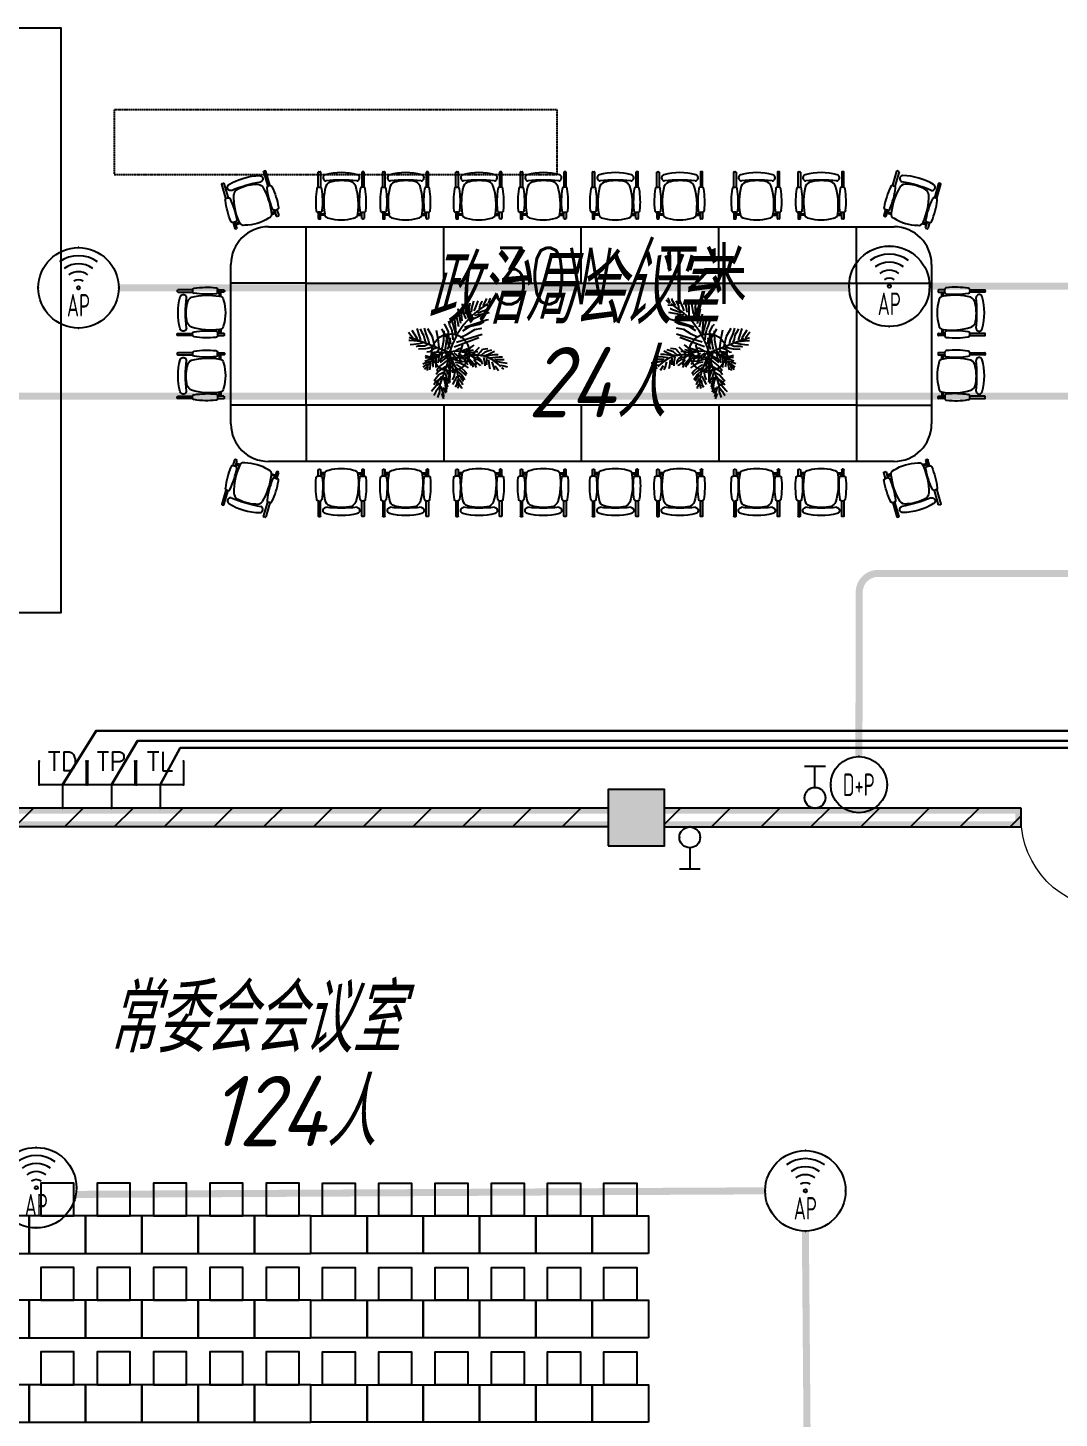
# Model space of a CAD drawing. Extents: x 1241380 to 1952554, y 1012187 to 1766051.
# Drawn here: x 1655930 to 1666922, y 1245471 to 1260287 of the extents above; entities that cross this region are included whole.
import ezdxf
from ezdxf.enums import TextEntityAlignment as Align

# ---------------------------------------------------------------- set-up
doc = ezdxf.new("R2010")
doc.units = 0
doc.linetypes.add('DASH', pattern=[0.35, 0.25, -0.1])
for name, color, linetype in [('1-建筑底图', 8, 'Continuous'), ('DOTLN', 2, 'DASH'), ('EQUIP-照明', 3, 'Continuous'), ('EQUIP-通讯', 3, 'Continuous'), ('PUB_HATCH', 8, 'Continuous'), ('WIRE-综合布线', 5, 'Continuous'), ('光纤点位', 3, 'Continuous'), ('家具', 8, 'Continuous'), ('布置', 7, 'Continuous'), ('红机电话', 3, 'Continuous'), ('蓝机电话', 3, 'Continuous')]:
    doc.layers.add(name, color=color, linetype=linetype)
doc.layers.add('D-计算', color=232, linetype='Continuous', plot=False)
doc.layers.add('内网线路', color=1, linetype='Continuous', lineweight=30)
doc.styles.add('_TEL_ATTDEF', font='GBENOR', dxfattribs={"width": 0.8, "height": 3, "bigfont": 'GBCBIG'})
doc.styles.add('_TEL_DIM', font='SIMPLEX', dxfattribs={"width": 0.8, "height": 3.5, "bigfont": 'HZTXT'})
doc.styles.get("Standard").update_dxf_attribs({"font": 'gbeitc.shx', "bigfont": 'gbcbig.shx'})
doc.linetypes.add('JIEDI', pattern='A,1.25,-0.25,0.25,-0.25,0.625,["/",Standard,S=0.6,R=0,X=0,Y=-0.3],0.625,-0.25,0.25,-0.25', length=4)
pattern_1 = [(45, (-636285.87, -718395.4), (-265.16515, 265.16515), [])]

# ---------------------------------------------------------------- blocks, each defined once
blk = doc.blocks.new('gfd')
at = {"layer": '家具'}
for points in [[(716470, 825913), (716470, 825313), (716870, 825313), (716870, 825913)], [(717470, 825913), (717470, 825313), (717870, 825313), (717870, 825913)], [(718470, 825913), (718470, 825313), (718870, 825313), (718870, 825913)], [(719470, 825913), (719470, 825313), (719870, 825313), (719870, 825913)], [(720470, 825913), (720470, 825313), (720870, 825313), (720870, 825913)], [(721370, 825913), (721370, 825313), (721770, 825313), (721770, 825913)], [(722270, 825913), (722270, 825313), (722670, 825313), (722670, 825913)], [(723170, 825913), (723170, 825313), (723570, 825313), (723570, 825913)], [(724070, 825913), (724070, 825313), (724470, 825313), (724470, 825913)], [(724970, 825913), (724970, 825313), (725370, 825313), (725370, 825913)], [(716870, 825788), (716870, 825438), (717220, 825438), (717220, 825788)], [(717870, 825788), (717870, 825438), (718220, 825438), (718220, 825788)], [(718870, 825788), (718870, 825438), (719220, 825438), (719220, 825788)], [(719870, 825788), (719870, 825438), (720220, 825438), (720220, 825788)], [(720870, 825788), (720870, 825438), (721220, 825438), (721220, 825788)], [(721770, 825788), (721770, 825438), (722120, 825438), (722120, 825788)], [(722670, 825788), (722670, 825438), (723020, 825438), (723020, 825788)], [(723570, 825788), (723570, 825438), (723920, 825438), (723920, 825788)], [(724470, 825788), (724470, 825438), (724820, 825438), (724820, 825788)], [(725370, 825788), (725370, 825438), (725720, 825438), (725720, 825788)], [(710554, 819533), (710554, 825533), (710654, 825533), (710654, 819533)], [(716470, 825313), (716470, 824713), (716870, 824713), (716870, 825313)], [(717470, 825313), (717470, 824713), (717870, 824713), (717870, 825313)], [(718470, 825313), (718470, 824713), (718870, 824713), (718870, 825313)], [(719470, 825313), (719470, 824713), (719870, 824713), (719870, 825313)], [(720470, 825313), (720470, 824713), (720870, 824713), (720870, 825313)], [(721370, 825313), (721370, 824713), (721770, 824713), (721770, 825313)], [(722270, 825313), (722270, 824713), (722670, 824713), (722670, 825313)], [(723170, 825313), (723170, 824713), (723570, 824713), (723570, 825313)], [(724070, 825313), (724070, 824713), (724470, 824713), (724470, 825313)], [(724970, 825313), (724970, 824713), (725370, 824713), (725370, 825313)], [(716870, 825188), (716870, 824838), (717220, 824838), (717220, 825188)], [(717870, 825188), (717870, 824838), (718220, 824838), (718220, 825188)], [(718870, 825188), (718870, 824838), (719220, 824838), (719220, 825188)], [(719870, 825188), (719870, 824838), (720220, 824838), (720220, 825188)], [(720870, 825188), (720870, 824838), (721220, 824838), (721220, 825188)], [(721770, 825188), (721770, 824838), (722120, 824838), (722120, 825188)], [(722670, 825188), (722670, 824838), (723020, 824838), (723020, 825188)], [(723570, 825188), (723570, 824838), (723920, 824838), (723920, 825188)], [(724470, 825188), (724470, 824838), (724820, 824838), (724820, 825188)], [(725370, 825188), (725370, 824838), (725720, 824838), (725720, 825188)], [(716470, 824713), (716470, 824113), (716870, 824113), (716870, 824713)], [(717470, 824713), (717470, 824113), (717870, 824113), (717870, 824713)], [(718470, 824713), (718470, 824113), (718870, 824113), (718870, 824713)], [(719470, 824713), (719470, 824113), (719870, 824113), (719870, 824713)], [(720470, 824713), (720470, 824113), (720870, 824113), (720870, 824713)], [(721370, 824713), (721370, 824113), (721770, 824113), (721770, 824713)], [(722270, 824713), (722270, 824113), (722670, 824113), (722670, 824713)], [(723170, 824713), (723170, 824113), (723570, 824113), (723570, 824713)], [(724070, 824713), (724070, 824113), (724470, 824113), (724470, 824713)], [(724970, 824713), (724970, 824113), (725370, 824113), (725370, 824713)], [(716870, 824588), (716870, 824238), (717220, 824238), (717220, 824588)], [(717870, 824588), (717870, 824238), (718220, 824238), (718220, 824588)], [(718870, 824588), (718870, 824238), (719220, 824238), (719220, 824588)], [(719870, 824588), (719870, 824238), (720220, 824238), (720220, 824588)], [(720870, 824588), (720870, 824238), (721220, 824238), (721220, 824588)], [(721770, 824588), (721770, 824238), (722120, 824238), (722120, 824588)], [(722670, 824588), (722670, 824238), (723020, 824238), (723020, 824588)], [(723570, 824588), (723570, 824238), (723920, 824238), (723920, 824588)], [(724470, 824588), (724470, 824238), (724820, 824238), (724820, 824588)], [(725370, 824588), (725370, 824238), (725720, 824238), (725720, 824588)], [(716470, 824113), (716470, 823513), (716870, 823513), (716870, 824113)], [(717470, 824113), (717470, 823513), (717870, 823513), (717870, 824113)], [(718470, 824113), (718470, 823513), (718870, 823513), (718870, 824113)], [(719470, 824113), (719470, 823513), (719870, 823513), (719870, 824113)], [(720470, 824113), (720470, 823513), (720870, 823513), (720870, 824113)], [(721370, 824113), (721370, 823513), (721770, 823513), (721770, 824113)], [(722270, 824113), (722270, 823513), (722670, 823513), (722670, 824113)], [(723170, 824113), (723170, 823513), (723570, 823513), (723570, 824113)], [(724070, 824113), (724070, 823513), (724470, 823513), (724470, 824113)], [(724970, 824113), (724970, 823513), (725370, 823513), (725370, 824113)], [(716870, 823988), (716870, 823638), (717220, 823638), (717220, 823988)], [(717870, 823988), (717870, 823638), (718220, 823638), (718220, 823988)], [(718870, 823988), (718870, 823638), (719220, 823638), (719220, 823988)], [(719870, 823988), (719870, 823638), (720220, 823638), (720220, 823988)], [(720870, 823988), (720870, 823638), (721220, 823638), (721220, 823988)], [(721770, 823988), (721770, 823638), (722120, 823638), (722120, 823988)], [(722670, 823988), (722670, 823638), (723020, 823638), (723020, 823988)], [(723570, 823988), (723570, 823638), (723920, 823638), (723920, 823988)], [(724470, 823988), (724470, 823638), (724820, 823638), (724820, 823988)], [(725370, 823988), (725370, 823638), (725720, 823638), (725720, 823988)], [(715470, 822895), (715470, 823495), (715870, 823495), (715870, 822895)], [(716470, 823513), (716470, 822913), (716870, 822913), (716870, 823513)], [(717470, 823513), (717470, 822913), (717870, 822913), (717870, 823513)], [(718470, 823513), (718470, 822913), (718870, 822913), (718870, 823513)], [(719470, 823513), (719470, 822913), (719870, 822913), (719870, 823513)], [(720470, 823513), (720470, 822913), (720870, 822913), (720870, 823513)], [(721370, 823513), (721370, 822913), (721770, 822913), (721770, 823513)], [(722270, 823513), (722270, 822913), (722670, 822913), (722670, 823513)], [(723170, 823513), (723170, 822913), (723570, 822913), (723570, 823513)], [(724070, 823513), (724070, 822913), (724470, 822913), (724470, 823513)], [(724970, 823513), (724970, 822913), (725370, 822913), (725370, 823513)], [(715870, 823020), (715870, 823370), (716220, 823370), (716220, 823020)], [(716870, 823388), (716870, 823038), (717220, 823038), (717220, 823388)], [(717870, 823388), (717870, 823038), (718220, 823038), (718220, 823388)], [(718870, 823388), (718870, 823038), (719220, 823038), (719220, 823388)], [(719870, 823388), (719870, 823038), (720220, 823038), (720220, 823388)], [(720870, 823388), (720870, 823038), (721220, 823038), (721220, 823388)], [(721770, 823388), (721770, 823038), (722120, 823038), (722120, 823388)], [(722670, 823388), (722670, 823038), (723020, 823038), (723020, 823388)], [(723570, 823388), (723570, 823038), (723920, 823038), (723920, 823388)], [(724470, 823388), (724470, 823038), (724820, 823038), (724820, 823388)], [(725370, 823388), (725370, 823038), (725720, 823038), (725720, 823388)], [(713284, 823283), (713734, 823283), (713734, 821783), (713284, 821783)], [(715470, 822295), (715470, 822895), (715870, 822895), (715870, 822295)], [(716470, 822913), (716470, 822313), (716870, 822313), (716870, 822913)], [(717470, 822913), (717470, 822313), (717870, 822313), (717870, 822913)], [(718470, 822913), (718470, 822313), (718870, 822313), (718870, 822913)], [(719470, 822913), (719470, 822313), (719870, 822313), (719870, 822913)], [(720470, 822913), (720470, 822313), (720870, 822313), (720870, 822913)], [(721370, 822913), (721370, 822313), (721770, 822313), (721770, 822913)], [(722270, 822913), (722270, 822313), (722670, 822313), (722670, 822913)], [(723170, 822913), (723170, 822313), (723570, 822313), (723570, 822913)], [(724070, 822913), (724070, 822313), (724470, 822313), (724470, 822913)], [(724970, 822913), (724970, 822313), (725370, 822313), (725370, 822913)], [(715870, 822420), (715870, 822770), (716220, 822770), (716220, 822420)], [(716870, 822788), (716870, 822438), (717220, 822438), (717220, 822788)], [(717870, 822788), (717870, 822438), (718220, 822438), (718220, 822788)], [(718870, 822788), (718870, 822438), (719220, 822438), (719220, 822788)], [(719870, 822788), (719870, 822438), (720220, 822438), (720220, 822788)], [(720870, 822788), (720870, 822438), (721220, 822438), (721220, 822788)], [(721770, 822788), (721770, 822438), (722120, 822438), (722120, 822788)], [(722670, 822788), (722670, 822438), (723020, 822438), (723020, 822788)], [(723570, 822788), (723570, 822438), (723920, 822438), (723920, 822788)], [(724470, 822788), (724470, 822438), (724820, 822438), (724820, 822788)], [(725370, 822788), (725370, 822438), (725720, 822438), (725720, 822788)], [(715470, 821695), (715470, 822295), (715870, 822295), (715870, 821695)], [(716470, 821713), (716470, 822313), (716870, 822313), (716870, 821713)], [(717470, 821713), (717470, 822313), (717870, 822313), (717870, 821713)], [(718470, 821713), (718470, 822313), (718870, 822313), (718870, 821713)], [(719470, 821713), (719470, 822313), (719870, 822313), (719870, 821713)], [(720470, 821713), (720470, 822313), (720870, 822313), (720870, 821713)], [(721370, 821713), (721370, 822313), (721770, 822313), (721770, 821713)], [(722270, 821713), (722270, 822313), (722670, 822313), (722670, 821713)], [(723170, 821713), (723170, 822313), (723570, 822313), (723570, 821713)], [(724070, 821713), (724070, 822313), (724470, 822313), (724470, 821713)], [(724970, 821713), (724970, 822313), (725370, 822313), (725370, 821713)], [(715870, 821820), (715870, 822170), (716220, 822170), (716220, 821820)], [(716870, 821838), (716870, 822188), (717220, 822188), (717220, 821838)], [(717870, 821838), (717870, 822188), (718220, 822188), (718220, 821838)], [(718870, 821838), (718870, 822188), (719220, 822188), (719220, 821838)], [(719870, 821838), (719870, 822188), (720220, 822188), (720220, 821838)], [(720870, 821838), (720870, 822188), (721220, 822188), (721220, 821838)], [(721770, 821838), (721770, 822188), (722120, 822188), (722120, 821838)], [(722670, 821838), (722670, 822188), (723020, 822188), (723020, 821838)], [(723570, 821838), (723570, 822188), (723920, 822188), (723920, 821838)], [(724470, 821838), (724470, 822188), (724820, 822188), (724820, 821838)], [(725370, 821838), (725370, 822188), (725720, 822188), (725720, 821838)], [(715470, 821095), (715470, 821695), (715870, 821695), (715870, 821095)], [(716470, 821113), (716470, 821713), (716870, 821713), (716870, 821113)], [(717470, 821113), (717470, 821713), (717870, 821713), (717870, 821113)], [(718470, 821113), (718470, 821713), (718870, 821713), (718870, 821113)], [(719470, 821113), (719470, 821713), (719870, 821713), (719870, 821113)], [(720470, 821113), (720470, 821713), (720870, 821713), (720870, 821113)], [(721370, 821113), (721370, 821713), (721770, 821713), (721770, 821113)], [(722270, 821113), (722270, 821713), (722670, 821713), (722670, 821113)], [(723170, 821113), (723170, 821713), (723570, 821713), (723570, 821113)], [(724070, 821113), (724070, 821713), (724470, 821713), (724470, 821113)], [(724970, 821113), (724970, 821713), (725370, 821713), (725370, 821113)], [(715870, 821220), (715870, 821570), (716220, 821570), (716220, 821220)], [(716870, 821238), (716870, 821588), (717220, 821588), (717220, 821238)], [(717870, 821238), (717870, 821588), (718220, 821588), (718220, 821238)], [(718870, 821238), (718870, 821588), (719220, 821588), (719220, 821238)], [(719870, 821238), (719870, 821588), (720220, 821588), (720220, 821238)], [(720870, 821238), (720870, 821588), (721220, 821588), (721220, 821238)], [(721770, 821238), (721770, 821588), (722120, 821588), (722120, 821238)], [(722670, 821238), (722670, 821588), (723020, 821588), (723020, 821238)], [(723570, 821238), (723570, 821588), (723920, 821588), (723920, 821238)], [(724470, 821238), (724470, 821588), (724820, 821588), (724820, 821238)], [(725370, 821238), (725370, 821588), (725720, 821588), (725720, 821238)], [(716470, 820513), (716470, 821113), (716870, 821113), (716870, 820513)], [(717470, 820513), (717470, 821113), (717870, 821113), (717870, 820513)], [(718470, 820513), (718470, 821113), (718870, 821113), (718870, 820513)], [(719470, 820513), (719470, 821113), (719870, 821113), (719870, 820513)], [(720470, 820513), (720470, 821113), (720870, 821113), (720870, 820513)], [(721370, 820513), (721370, 821113), (721770, 821113), (721770, 820513)], [(722270, 820513), (722270, 821113), (722670, 821113), (722670, 820513)], [(723170, 820513), (723170, 821113), (723570, 821113), (723570, 820513)], [(724070, 820513), (724070, 821113), (724470, 821113), (724470, 820513)], [(724970, 820513), (724970, 821113), (725370, 821113), (725370, 820513)], [(716870, 820638), (716870, 820988), (717220, 820988), (717220, 820638)], [(717870, 820638), (717870, 820988), (718220, 820988), (718220, 820638)], [(718870, 820638), (718870, 820988), (719220, 820988), (719220, 820638)], [(719870, 820638), (719870, 820988), (720220, 820988), (720220, 820638)], [(720870, 820638), (720870, 820988), (721220, 820988), (721220, 820638)], [(721770, 820638), (721770, 820988), (722120, 820988), (722120, 820638)], [(722670, 820638), (722670, 820988), (723020, 820988), (723020, 820638)], [(723570, 820638), (723570, 820988), (723920, 820988), (723920, 820638)], [(724470, 820638), (724470, 820988), (724820, 820988), (724820, 820638)], [(725370, 820638), (725370, 820988), (725720, 820988), (725720, 820638)], [(716470, 819913), (716470, 820513), (716870, 820513), (716870, 819913)], [(717470, 819913), (717470, 820513), (717870, 820513), (717870, 819913)], [(718470, 819913), (718470, 820513), (718870, 820513), (718870, 819913)], [(719470, 819913), (719470, 820513), (719870, 820513), (719870, 819913)], [(720470, 819913), (720470, 820513), (720870, 820513), (720870, 819913)], [(721370, 819913), (721370, 820513), (721770, 820513), (721770, 819913)], [(722270, 819913), (722270, 820513), (722670, 820513), (722670, 819913)], [(723170, 819913), (723170, 820513), (723570, 820513), (723570, 819913)], [(724070, 819913), (724070, 820513), (724470, 820513), (724470, 819913)], [(724970, 819913), (724970, 820513), (725370, 820513), (725370, 819913)], [(716870, 820038), (716870, 820388), (717220, 820388), (717220, 820038)], [(717870, 820038), (717870, 820388), (718220, 820388), (718220, 820038)], [(718870, 820038), (718870, 820388), (719220, 820388), (719220, 820038)], [(719870, 820038), (719870, 820388), (720220, 820388), (720220, 820038)], [(720870, 820038), (720870, 820388), (721220, 820388), (721220, 820038)], [(721770, 820038), (721770, 820388), (722120, 820388), (722120, 820038)], [(722670, 820038), (722670, 820388), (723020, 820388), (723020, 820038)], [(723570, 820038), (723570, 820388), (723920, 820388), (723920, 820038)], [(724470, 820038), (724470, 820388), (724820, 820388), (724820, 820038)], [(725370, 820038), (725370, 820388), (725720, 820388), (725720, 820038)], [(716470, 819313), (716470, 819913), (716870, 819913), (716870, 819313)], [(717470, 819313), (717470, 819913), (717870, 819913), (717870, 819313)], [(718470, 819313), (718470, 819913), (718870, 819913), (718870, 819313)], [(719470, 819313), (719470, 819913), (719870, 819913), (719870, 819313)], [(720470, 819313), (720470, 819913), (720870, 819913), (720870, 819313)], [(721370, 819313), (721370, 819913), (721770, 819913), (721770, 819313)], [(722270, 819313), (722270, 819913), (722670, 819913), (722670, 819313)], [(723170, 819313), (723170, 819913), (723570, 819913), (723570, 819313)], [(724070, 819313), (724070, 819913), (724470, 819913), (724470, 819313)], [(724970, 819313), (724970, 819913), (725370, 819913), (725370, 819313)], [(716870, 819438), (716870, 819788), (717220, 819788), (717220, 819438)], [(717870, 819438), (717870, 819788), (718220, 819788), (718220, 819438)], [(718870, 819438), (718870, 819788), (719220, 819788), (719220, 819438)], [(719870, 819438), (719870, 819788), (720220, 819788), (720220, 819438)], [(720870, 819438), (720870, 819788), (721220, 819788), (721220, 819438)], [(721770, 819438), (721770, 819788), (722120, 819788), (722120, 819438)], [(722670, 819438), (722670, 819788), (723020, 819788), (723020, 819438)], [(723570, 819438), (723570, 819788), (723920, 819788), (723920, 819438)], [(724470, 819438), (724470, 819788), (724820, 819788), (724820, 819438)], [(725370, 819438), (725370, 819788), (725720, 819788), (725720, 819438)], [(716470, 818713), (716470, 819313), (716870, 819313), (716870, 818713)], [(717470, 818713), (717470, 819313), (717870, 819313), (717870, 818713)], [(718470, 818713), (718470, 819313), (718870, 819313), (718870, 818713)], [(719470, 818713), (719470, 819313), (719870, 819313), (719870, 818713)], [(720470, 818713), (720470, 819313), (720870, 819313), (720870, 818713)], [(721370, 818713), (721370, 819313), (721770, 819313), (721770, 818713)], [(722270, 818713), (722270, 819313), (722670, 819313), (722670, 818713)], [(723170, 818713), (723170, 819313), (723570, 819313), (723570, 818713)], [(724070, 818713), (724070, 819313), (724470, 819313), (724470, 818713)], [(724970, 818713), (724970, 819313), (725370, 819313), (725370, 818713)], [(716870, 818838), (716870, 819188), (717220, 819188), (717220, 818838)], [(717870, 818838), (717870, 819188), (718220, 819188), (718220, 818838)], [(718870, 818838), (718870, 819188), (719220, 819188), (719220, 818838)], [(719870, 818838), (719870, 819188), (720220, 819188), (720220, 818838)], [(720870, 818838), (720870, 819188), (721220, 819188), (721220, 818838)], [(721770, 818838), (721770, 819188), (722120, 819188), (722120, 818838)], [(722670, 818838), (722670, 819188), (723020, 819188), (723020, 818838)], [(723570, 818838), (723570, 819188), (723920, 819188), (723920, 818838)], [(724470, 818838), (724470, 819188), (724820, 819188), (724820, 818838)], [(725370, 818838), (725370, 819188), (725720, 819188), (725720, 818838)]]:
    blk.add_lwpolyline(points, close=True, dxfattribs=at)
blk = doc.blocks.new('办公椅2')
at = {"layer": '家具', "color": 8}
for p, q in [((10, 239), (10, 225)), ((81, 244), (15, 244)), ((15, 220), (82, 220)), ((49, 175), (49, 220)), ((49, 220), (65, 220)), ((65, 220), (65, 177)), ((508, 220), (350, 220)), ((352, 244), (508, 244)), ((513, 239), (513, 225)), ((10, -239), (10, -225)), ((15, -220), (82, -220)), ((81, -244), (15, -244)), ((49, -175), (49, -220)), ((49, -220), (65, -220)), ((65, -220), (65, -177)), ((508, -220), (350, -220)), ((352, -244), (508, -244)), ((513, -239), (513, -225))]:
    blk.add_line(p, q, dxfattribs=at)
at = {"layer": '家具'}
for p, q in [((82, 220), (82, 248)), ((349, 242), (349, 226)), ((82, -215), (82, -244)), ((349, -237), (349, -221))]:
    blk.add_line(p, q, dxfattribs=at)
at = {"layer": '家具', "color": 8}
for centre, start, end in [((15, 239), 90, 180), ((15, 225), 180, 270), ((508, 239), 0, 90), ((508, 225), 270, 0), ((15, -225), 90, 180), ((15, -239), 180, 270), ((508, -225), 0, 90), ((508, -239), 270, 0)]:
    blk.add_arc(centre, 4.75, start, end, dxfattribs=at)
at = {"layer": '家具'}
for centre, radius, start, end in [((63, 132), 45, 90, 180), ((185, -515), 702, 75.5446, 100.0038), ((101, 248), 19, 88.1438, 180), ((101, 220), 19, 180, 271.7658), ((193, -568), 840, 80.5473, 96.2767), ((193, 1087), 890, 264.0894, 278.9516), ((330, 242), 19, 0, 88.1438), ((330, 226), 19, 271.7658, 0), ((325, 93), 80.3, 4.194, 64.106), ((434, 164), 19, 136.4792, 185.4621), ((-1029, -1), 1453, 353.532, 6.4617), ((449, 160), 33.7, 16.6732, 149.5945), ((-146, -1), 650, 344.7441, 15.2559), ((495, 0), 495, 164.5288, 195.4712), ((-20, -5), 438, 346.2625, 13.7375), ((63, -132), 45, 180, 270), ((322, -71), 91.4, 294.6215, 335.3785), ((160, 498), 682, 261.8325, 287.0693), ((101, -215), 19, 88.2342, 180), ((101, -244), 19, 180, 271.8562), ((193, 573), 840, 263.7233, 279.4527), ((193, -1082), 890, 81.0484, 95.9106), ((330, -221), 19, 0, 88.2342), ((330, -237), 19, 271.8562, 0), ((434, -167), 19, 174.5326, 222.4664), ((449, -163), 33.5, 209.2091, 344.346)]:
    blk.add_arc(centre, radius, start, end, dxfattribs=at)
blk = doc.blocks.new('大会议桌-24人')
at = {"layer": '家具'}
for p, q in [((-400, 1250), (6267, 1250)), ((-800, -850), (-800, 850)), ((6667, 850), (6667, -850)), ((0, 650), (5867, 650)), ((0, -650), (0, 650)), ((5867, 650), (5867, -650)), ((1708, 413), (1711, 449)), ((1784, 443), (1790, 461)), ((1805, 386), (1832, 449)), ((1832, 449), (1835, 461)), ((1857, 416), (1872, 446)), ((1872, 446), (1878, 461)), ((1887, 407), (1917, 461)), ((1917, 461), (1926, 485)), ((1944, 434), (1962, 482)), ((1950, 434), (1986, 470)), ((1962, 482), (1968, 491)), ((3874, 434), (3838, 470)), ((3862, 482), (3856, 491)), ((3880, 434), (3862, 482)), ((3907, 461), (3898, 485)), ((3937, 407), (3907, 461)), ((3952, 446), (3946, 461)), ((3968, 416), (3952, 446)), ((3992, 449), (3989, 461)), ((4019, 386), (3992, 449)), ((4040, 443), (4034, 461)), ((4116, 413), (4113, 449)), ((1600, 125), (1584, 303)), ((1630, 184), (1600, 323)), ((1651, 220), (1621, 377)), ((1657, 316), (1660, 353)), ((1663, 247), (1657, 316)), ((1660, 353), (1678, 401)), ((1672, 395), (1669, 428)), ((1675, 340), (1672, 395)), ((1705, 271), (1675, 340)), ((1696, 322), (1708, 413)), ((1739, 301), (1742, 392)), ((1742, 392), (1748, 437)), ((1763, 340), (1769, 392)), ((1769, 392), (1784, 443)), ((1772, 265), (1866, 310)), ((1793, 353), (1805, 386)), ((1796, 310), (1923, 331)), ((1826, 334), (1920, 365)), ((1847, 377), (1857, 416)), ((1920, 365), (1938, 377)), ((1923, 331), (1956, 337)), ((1926, 410), (1968, 416)), ((1938, 377), (1944, 377)), ((3898, 410), (3856, 416)), ((3901, 331), (3868, 337)), ((3886, 377), (3880, 377)), ((3904, 365), (3886, 377)), ((4028, 310), (3901, 331)), ((3998, 334), (3904, 365)), ((4052, 265), (3958, 310)), ((3977, 377), (3968, 416)), ((4031, 353), (4019, 386)), ((4055, 392), (4040, 443)), ((4061, 340), (4055, 392)), ((4082, 392), (4076, 437)), ((4085, 301), (4082, 392)), ((4128, 322), (4116, 413)), ((4119, 271), (4149, 340)), ((4164, 353), (4146, 401)), ((4149, 340), (4152, 395)), ((4152, 395), (4155, 428)), ((4161, 247), (4167, 316)), ((4167, 316), (4164, 353)), ((4173, 220), (4203, 377)), ((4194, 184), (4224, 323)), ((4224, 125), (4240, 303)), ((1180, 165), (1204, 89)), ((1216, 164), (1235, 125)), ((1259, 171), (1277, 111)), ((1295, 165), (1345, 80)), ((1387, 149), (1405, 59)), ((1473, 115), (1446, 163)), ((1488, 196), (1471, 211)), ((1519, 134), (1488, 196)), ((1534, 200), (1521, 244)), ((1554, 157), (1534, 200)), ((1554, 261), (1538, 280)), ((1586, 150), (1554, 261)), ((1565, 100), (1554, 157)), ((1596, 94), (1586, 150)), ((1671, 140), (1742, 186)), ((1688, 182), (1924, 259)), ((1719, 107), (1799, 155)), ((1742, 186), (1817, 207)), ((1799, 155), (1874, 171)), ((1817, 207), (1849, 213)), ((1849, 213), (1895, 236)), ((1924, 259), (1943, 261)), ((3900, 259), (3882, 261)), ((4136, 182), (3900, 259)), ((3975, 213), (3929, 236)), ((4025, 155), (3950, 171)), ((4007, 207), (3975, 213)), ((4082, 186), (4007, 207)), ((4105, 107), (4025, 155)), ((4153, 140), (4082, 186)), ((4228, 94), (4238, 150)), ((4238, 150), (4270, 261)), ((4259, 100), (4270, 157)), ((4270, 261), (4286, 280)), ((4270, 157), (4290, 200)), ((4290, 200), (4303, 244)), ((4305, 134), (4336, 196)), ((4336, 196), (4353, 211)), ((4351, 115), (4378, 163)), ((4437, 149), (4419, 59)), ((4529, 165), (4479, 80)), ((4565, 171), (4547, 111)), ((4608, 164), (4589, 125)), ((4644, 165), (4620, 89)), ((1093, 126), (1142, 65)), ((1106, 37), (1097, 37)), ((1115, 62), (1099, 71)), ((1150, 34), (1106, 37)), ((1168, 43), (1115, 62)), ((1127, 147), (1177, 71)), ((1142, 65), (1142, 45)), ((1202, 3), (1148, -5)), ((1220, 27), (1150, 34)), ((1554, -99), (1154, 56)), ((1177, 71), (1184, 46)), ((1250, 15), (1202, 3)), ((1204, 89), (1220, 45)), ((1235, 125), (1253, 95)), ((1253, 95), (1261, 54)), ((1261, 54), (1274, 16)), ((1277, 111), (1303, 46)), ((1303, 46), (1313, 3)), ((1345, 80), (1370, -26)), ((1405, 59), (1417, -38)), ((1453, -35), (1467, 39)), ((1467, 39), (1471, 114)), ((1471, 114), (1473, 140)), ((1498, 79), (1473, 115)), ((1489, -24), (1501, 60)), ((1534, -42), (1498, 79)), ((1501, 60), (1509, 101)), ((1521, 71), (1519, 134)), ((1540, 31), (1521, 71)), ((1528, -11), (1539, 68)), ((1544, -2), (1540, 31)), ((1569, 46), (1565, 100)), ((1578, -30), (1840, 70)), ((1602, 19), (1876, 107)), ((1644, 69), (1719, 107)), ((4222, 19), (3948, 107)), ((4246, -30), (3984, 70)), ((4180, 69), (4105, 107)), ((4255, 46), (4259, 100)), ((4270, -99), (4670, 56)), ((4280, -2), (4284, 31)), ((4284, 31), (4303, 71)), ((4296, -11), (4285, 68)), ((4290, -42), (4326, 79)), ((4303, 71), (4305, 134)), ((4323, 60), (4315, 101)), ((4335, -24), (4323, 60)), ((4326, 79), (4351, 115)), ((4353, 114), (4352, 140)), ((4358, 39), (4353, 114)), ((4371, -35), (4358, 39)), ((4419, 59), (4407, -38)), ((4479, 80), (4454, -26)), ((4521, 46), (4511, 3)), ((4547, 111), (4521, 46)), ((4563, 54), (4550, 16)), ((4571, 95), (4563, 54)), ((4589, 125), (4571, 95)), ((4574, 15), (4622, 3)), ((4620, 89), (4604, 45)), ((4604, 27), (4674, 34)), ((4622, 3), (4676, -5)), ((4647, 71), (4640, 46)), ((4697, 147), (4647, 71)), ((4656, 43), (4709, 62)), ((4674, 34), (4718, 37)), ((4731, 126), (4682, 65)), ((4682, 65), (4682, 45)), ((4709, 62), (4725, 71)), ((4718, 37), (4727, 37)), ((1148, -5), (1109, -6)), ((1190, -23), (1174, -29)), ((1226, -23), (1190, -23)), ((1273, -51), (1198, -54)), ((1264, -23), (1226, -23)), ((1304, 0), (1264, -23)), ((1268, -144), (1336, -150)), ((1270, -122), (1319, -134)), ((1309, -44), (1273, -51)), ((1315, -81), (1289, -86)), ((1358, -24), (1309, -44)), ((1355, -53), (1315, -81)), ((1319, -134), (1373, -131)), ((1349, -107), (1327, -110)), ((1327, -128), (1340, -114)), ((1331, -89), (1400, -84)), ((1414, -113), (1337, -140)), ((1340, -114), (1423, -110)), ((1394, -89), (1349, -107)), ((1399, -38), (1355, -53)), ((1373, -131), (1405, -138)), ((1384, -144), (1382, -201)), ((1417, -53), (1394, -89)), ((1400, -84), (1443, -90)), ((1418, -119), (1412, -153)), ((1455, -69), (1414, -113)), ((1423, -110), (1431, -113)), ((1544, -99), (1426, -430)), ((1444, -141), (1426, -186)), ((1507, -119), (1440, -153)), ((1443, -90), (1455, -99)), ((1444, -60), (1453, -35)), ((1446, -105), (1444, -141)), ((1483, -60), (1489, -24)), ((1522, -123), (1486, -149)), ((1497, -108), (1509, -170)), ((1549, -110), (1507, -119)), ((1509, -56), (1528, -11)), ((1545, -138), (1659, -147)), ((1546, -87), (1609, -165)), ((1575, -93), (1626, -134)), ((1581, -75), (1632, -45)), ((1621, -95), (1669, -131)), ((1626, -134), (1644, -164)), ((1628, -137), (1651, -64)), ((1630, -77), (1696, -56)), ((1632, -45), (1668, -39)), ((1651, -64), (1671, -3)), ((1659, -147), (1701, -165)), ((1662, -86), (1786, -60)), ((1669, -131), (1690, -159)), ((1680, -117), (1732, -173)), ((1696, -56), (1726, -48)), ((1697, -115), (1720, -66)), ((1715, -120), (1763, -191)), ((1720, -66), (1770, -26)), ((1723, -93), (1830, -80)), ((1746, -113), (1810, -113)), ((1770, -26), (1793, -10)), ((1774, -137), (1816, -144)), ((1776, -112), (1801, -79)), ((1776, -115), (1803, -183)), ((1801, -79), (1847, -33)), ((1810, -113), (1861, -117)), ((1816, -144), (1854, -152)), ((1821, -125), (1867, -170)), ((1831, -109), (1859, -82)), ((1859, -82), (1882, -54)), ((1861, -117), (1872, -126)), ((1872, -115), (1908, -84)), ((1882, -54), (1938, -46)), ((1892, -140), (1903, -193)), ((1895, -122), (1958, -117)), ((1897, -127), (1974, -92)), ((1908, -84), (1938, -71)), ((1925, -148), (1925, -191)), ((1938, -71), (1979, -61)), ((1958, -117), (2007, -109)), ((1964, -145), (2019, -140)), ((1974, -92), (2009, -76)), ((2007, -109), (2047, -109)), ((2019, -140), (2060, -137)), ((2060, -137), (2093, -135)), ((3764, -137), (3731, -135)), ((3805, -140), (3764, -137)), ((3817, -109), (3777, -109)), ((3861, -145), (3805, -140)), ((3850, -92), (3815, -76)), ((3866, -117), (3817, -109)), ((3886, -71), (3845, -61)), ((3927, -127), (3850, -92)), ((3929, -122), (3866, -117)), ((3942, -54), (3886, -46)), ((3916, -84), (3886, -71)), ((3899, -148), (3899, -191)), ((3952, -115), (3916, -84)), ((3932, -140), (3921, -193)), ((3965, -82), (3942, -54)), ((3963, -117), (3952, -126)), ((4003, -125), (3957, -170)), ((4014, -113), (3963, -117)), ((3993, -109), (3965, -82)), ((4008, -144), (3970, -152)), ((4023, -79), (3977, -33)), ((4101, -93), (3994, -80)), ((4050, -137), (4008, -144)), ((4078, -113), (4014, -113)), ((4049, -115), (4021, -183)), ((4049, -112), (4023, -79)), ((4054, -26), (4031, -10)), ((4162, -86), (4038, -60)), ((4104, -66), (4054, -26)), ((4110, -120), (4061, -191)), ((4144, -117), (4092, -173)), ((4128, -56), (4098, -48)), ((4127, -115), (4104, -66)), ((4165, -147), (4123, -165)), ((4194, -77), (4128, -56)), ((4155, -131), (4134, -159)), ((4173, -64), (4153, -3)), ((4203, -95), (4155, -131)), ((4192, -45), (4156, -39)), ((4279, -138), (4165, -147)), ((4196, -137), (4173, -64)), ((4198, -134), (4180, -164)), ((4243, -75), (4192, -45)), ((4249, -93), (4198, -134)), ((4278, -87), (4215, -165)), ((4275, -110), (4317, -119)), ((4280, -99), (4398, -430)), ((4315, -56), (4296, -11)), ((4302, -123), (4338, -149)), ((4327, -108), (4315, -170)), ((4317, -119), (4385, -153)), ((4341, -60), (4335, -24)), ((4370, -69), (4410, -113)), ((4382, -90), (4370, -99)), ((4380, -60), (4371, -35)), ((4379, -105), (4380, -141)), ((4380, -141), (4398, -186)), ((4424, -84), (4382, -90)), ((4401, -110), (4394, -113)), ((4484, -114), (4401, -110)), ((4406, -119), (4412, -153)), ((4407, -53), (4430, -89)), ((4410, -113), (4487, -140)), ((4451, -131), (4419, -138)), ((4493, -89), (4424, -84)), ((4425, -38), (4469, -53)), ((4430, -89), (4475, -107)), ((4440, -144), (4442, -201)), ((4505, -134), (4451, -131)), ((4466, -24), (4515, -44)), ((4469, -53), (4509, -81)), ((4475, -107), (4497, -110)), ((4497, -128), (4484, -114)), ((4556, -144), (4488, -150)), ((4554, -122), (4505, -134)), ((4509, -81), (4535, -86)), ((4515, -44), (4551, -51)), ((4520, 0), (4560, -23)), ((4551, -51), (4626, -54)), ((4560, -23), (4598, -23)), ((4598, -23), (4634, -23)), ((4634, -23), (4650, -29)), ((4676, -5), (4715, -6)), ((1243, -210), (1288, -194)), ((1249, -246), (1291, -215)), ((1267, -261), (1262, -269)), ((1265, -183), (1301, -167)), ((1298, -234), (1267, -261)), ((1288, -194), (1322, -186)), ((1291, -215), (1313, -209)), ((1297, -239), (1292, -263)), ((1292, -263), (1292, -281)), ((1301, -167), (1340, -162)), ((1328, -204), (1316, -275)), ((1322, -186), (1333, -185)), ((1336, -150), (1364, -153)), ((1348, -174), (1352, -231)), ((1352, -231), (1357, -242)), ((1382, -201), (1385, -249)), ((1411, -290), (1387, -323)), ((1399, -267), (1394, -284)), ((1394, -284), (1402, -284)), ((1431, -230), (1399, -267)), ((1412, -153), (1406, -201)), ((1485, -243), (1411, -290)), ((1486, -149), (1426, -195)), ((1440, -153), (1428, -167)), ((1503, -176), (1431, -230)), ((1495, -266), (1519, -333)), ((1506, -225), (1498, -249)), ((1509, -170), (1506, -225)), ((1513, -183), (1575, -225)), ((1515, -218), (1570, -267)), ((1518, -224), (1531, -326)), ((1528, -158), (1533, -243)), ((1533, -243), (1534, -321)), ((1546, -149), (1558, -219)), ((1558, -219), (1561, -258)), ((1561, -258), (1560, -305)), ((1561, -158), (1608, -171)), ((1570, -267), (1593, -303)), ((1575, -225), (1623, -270)), ((1585, -273), (1579, -333)), ((1590, -191), (1639, -201)), ((1599, -219), (1653, -251)), ((1608, -171), (1654, -185)), ((1608, -285), (1656, -326)), ((1620, -263), (1662, -296)), ((1639, -201), (1675, -219)), ((1644, -164), (1656, -201)), ((1653, -251), (1692, -288)), ((1654, -185), (1690, -182)), ((1662, -296), (1705, -333)), ((1675, -219), (1728, -251)), ((1690, -159), (1708, -204)), ((1690, -182), (1723, -219)), ((1692, -288), (1714, -315)), ((1732, -173), (1765, -224)), ((1744, -164), (1798, -221)), ((1763, -191), (1781, -244)), ((1783, -170), (1857, -228)), ((1798, -221), (1813, -248)), ((1803, -183), (1809, -226)), ((1815, -158), (1870, -191)), ((1857, -228), (1857, -231)), ((1867, -170), (1877, -214)), ((1903, -193), (1905, -231)), ((1925, -191), (1925, -221)), ((1943, -168), (1951, -231)), ((1951, -231), (1958, -262)), ((1981, -188), (1997, -242)), ((1997, -242), (2009, -275)), ((2007, -163), (2111, -163)), ((2017, -231), (2050, -280)), ((2019, -183), (2075, -193)), ((2068, -226), (2108, -231)), ((2075, -193), (2144, -203)), ((2083, -249), (2106, -267)), ((2108, -231), (2146, -242)), ((3716, -231), (3678, -242)), ((3749, -193), (3680, -203)), ((3817, -163), (3713, -163)), ((3756, -226), (3716, -231)), ((3741, -249), (3718, -267)), ((3805, -183), (3749, -193)), ((3807, -231), (3774, -280)), ((3827, -242), (3815, -275)), ((3843, -188), (3827, -242)), ((3873, -231), (3866, -262)), ((3881, -168), (3873, -231)), ((3899, -191), (3899, -221)), ((3921, -193), (3919, -231)), ((3957, -170), (3947, -214)), ((4009, -158), (3954, -191)), ((4041, -170), (3967, -228)), ((3967, -228), (3967, -231)), ((4026, -221), (4011, -248)), ((4021, -183), (4016, -226)), ((4080, -164), (4026, -221)), ((4061, -191), (4043, -244)), ((4092, -173), (4059, -224)), ((4149, -219), (4096, -251)), ((4134, -182), (4101, -219)), ((4132, -288), (4110, -315)), ((4134, -159), (4116, -204)), ((4162, -296), (4119, -333)), ((4171, -251), (4132, -288)), ((4170, -185), (4134, -182)), ((4185, -201), (4149, -219)), ((4204, -263), (4162, -296)), ((4180, -164), (4168, -201)), ((4216, -285), (4168, -326)), ((4216, -171), (4170, -185)), ((4225, -219), (4171, -251)), ((4234, -191), (4185, -201)), ((4249, -225), (4201, -270)), ((4263, -158), (4216, -171)), ((4254, -267), (4231, -303)), ((4239, -273), (4245, -333)), ((4311, -183), (4249, -225)), ((4309, -218), (4254, -267)), ((4266, -219), (4263, -258)), ((4263, -258), (4264, -305)), ((4278, -149), (4266, -219)), ((4291, -243), (4290, -321)), ((4296, -158), (4291, -243)), ((4306, -224), (4293, -326)), ((4329, -266), (4305, -333)), ((4315, -170), (4318, -225)), ((4318, -225), (4326, -249)), ((4321, -176), (4394, -230)), ((4338, -149), (4398, -195)), ((4339, -243), (4413, -290)), ((4385, -153), (4397, -167)), ((4394, -230), (4425, -267)), ((4412, -153), (4418, -201)), ((4413, -290), (4437, -323)), ((4430, -284), (4422, -284)), ((4425, -267), (4430, -284)), ((4442, -201), (4439, -249)), ((4488, -150), (4460, -153)), ((4472, -231), (4467, -242)), ((4476, -174), (4472, -231)), ((4523, -167), (4484, -162)), ((4502, -186), (4491, -185)), ((4496, -204), (4508, -275)), ((4536, -194), (4502, -186)), ((4533, -215), (4511, -209)), ((4559, -183), (4523, -167)), ((4526, -234), (4557, -261)), ((4527, -239), (4532, -263)), ((4532, -263), (4532, -281)), ((4575, -246), (4533, -215)), ((4581, -210), (4536, -194)), ((4557, -261), (4562, -269)), ((1391, -440), (1349, -489)), ((1375, -377), (1361, -392)), ((1385, -402), (1361, -435)), ((1373, -380), (1369, -396)), ((1369, -396), (1376, -396)), ((1417, -327), (1375, -377)), ((1393, -426), (1384, -435)), ((1459, -356), (1385, -402)), ((1440, -416), (1391, -440)), ((1409, -393), (1393, -426)), ((1449, -344), (1409, -393)), ((1465, -303), (1417, -327)), ((1426, -430), (1421, -509)), ((1465, -359), (1482, -423)), ((1476, -347), (1494, -405)), ((1482, -303), (1497, -359)), ((1482, -423), (1501, -477)), ((1482, -438), (1495, -513)), ((1494, -431), (1492, -498)), ((1494, -405), (1507, -458)), ((1497, -359), (1516, -392)), ((1516, -392), (1519, -419)), ((1519, -333), (1533, -408)), ((1531, -326), (1530, -393)), ((1530, -393), (1530, -401)), ((1570, -354), (1558, -381)), ((1585, -384), (1560, -429)), ((1579, -333), (1570, -354)), ((1606, -342), (1585, -384)), ((1606, -432), (1588, -459)), ((1612, -380), (1606, -432)), ((1630, -426), (1618, -473)), ((1627, -326), (1657, -362)), ((1627, -420), (1656, -464)), ((1633, -369), (1659, -413)), ((1656, -326), (1674, -357)), ((1657, -362), (1677, -396)), ((1659, -413), (1666, -434)), ((1674, -357), (1690, -381)), ((4150, -357), (4134, -381)), ((4167, -362), (4147, -396)), ((4168, -326), (4150, -357)), ((4165, -413), (4158, -434)), ((4191, -369), (4165, -413)), ((4197, -326), (4167, -362)), ((4197, -420), (4168, -464)), ((4194, -426), (4206, -473)), ((4212, -380), (4218, -432)), ((4218, -342), (4239, -384)), ((4218, -432), (4236, -459)), ((4239, -384), (4264, -429)), ((4245, -333), (4254, -354)), ((4254, -354), (4266, -381)), ((4305, -333), (4291, -408)), ((4293, -326), (4294, -393)), ((4294, -393), (4294, -401)), ((4308, -392), (4305, -419)), ((4327, -359), (4308, -392)), ((4330, -405), (4317, -458)), ((4342, -423), (4323, -477)), ((4342, -303), (4327, -359)), ((4342, -438), (4329, -513)), ((4349, -347), (4330, -405)), ((4330, -431), (4332, -498)), ((4359, -359), (4342, -423)), ((4359, -303), (4407, -327)), ((4365, -356), (4439, -402)), ((4376, -344), (4415, -393)), ((4385, -416), (4433, -440)), ((4398, -430), (4403, -509)), ((4407, -327), (4449, -377)), ((4415, -393), (4431, -426)), ((4431, -426), (4440, -435)), ((4433, -440), (4475, -489)), ((4439, -402), (4463, -435)), ((4455, -396), (4448, -396)), ((4449, -377), (4463, -392)), ((4451, -380), (4455, -396)), ((1349, -489), (1336, -504)), ((1367, -539), (1358, -548)), ((1384, -506), (1367, -539)), ((1423, -456), (1384, -506)), ((1421, -509), (1400, -568)), ((1438, -452), (1456, -510)), ((1444, -528), (1464, -582)), ((1456, -510), (1470, -563)), ((1459, -464), (1479, -497)), ((1479, -497), (1482, -524)), ((1492, -498), (1492, -506)), ((1656, -464), (1656, -473)), ((4168, -464), (4168, -473)), ((4332, -498), (4332, -506)), ((4346, -497), (4342, -524)), ((4365, -464), (4346, -497)), ((4368, -510), (4355, -563)), ((4380, -528), (4361, -582)), ((4386, -452), (4368, -510)), ((4401, -456), (4440, -506)), ((4403, -509), (4424, -568)), ((4440, -506), (4457, -539)), ((4457, -539), (4466, -548)), ((4475, -489), (4488, -504)), ((5867, -650), (0, -650)), ((6267, -1250), (-400, -1250))]:
    blk.add_line(p, q, dxfattribs=at)
at = {"layer": '家具', "color": 8}
for p, q in [((0, 650), (0, 1250)), ((0, 650), (0, 1250)), ((1467, 650), (1467, 1250)), ((2933, 650), (2933, 1250)), ((4400, 650), (4400, 1250)), ((5867, 650), (5867, 1250)), ((5867, 650), (5867, 1250)), ((5867, 650), (5867, 1250)), ((5867, 650), (5867, 1250)), ((0, 650), (-800, 650)), ((5867, 650), (6667, 650)), ((0, -650), (-800, -650)), ((0, -650), (0, -1250)), ((0, -650), (0, -1250)), ((1467, -650), (1467, -1250)), ((2933, -650), (2933, -1250)), ((4400, -650), (4400, -1250)), ((5867, -650), (6667, -650)), ((5867, -650), (5867, -1250)), ((5867, -650), (5867, -1250)), ((5867, -650), (5867, -1250)), ((5867, -650), (5867, -1250))]:
    blk.add_line(p, q, dxfattribs=at)
at = {"layer": '家具'}
for centre in [(1541, -89), (4283, -89)]:
    blk.add_circle(centre, 200, dxfattribs=at)
for centre, radius, start, end in [((-400, 850), 400, 90, 180), ((6267, 850), 400, 0, 90), ((2375, -338), 882, 119.975, 163.4815), ((3449, -338), 882, 16.5185, 60.025), ((1641, -487), 431, 108.2246, 146.3599), ((1602, -361), 285, 41.27, 115.4211), ((1090, -436), 539, 0.706, 39.4218), ((1783, -507), 395, 42.1863, 120.903), ((4041, -507), 395, 59.097, 137.8137), ((4222, -361), 285, 64.5789, 138.73), ((4734, -436), 539, 140.5782, 179.294), ((4183, -487), 431, 33.6401, 71.7754), ((-400, -850), 400, 180, 270), ((6267, -850), 400, 270, 0)]:
    blk.add_arc(centre, radius, start, end, dxfattribs=at)
for p in [(6726, 334), (6726, -336)]:
    blk.add_blockref('办公椅2', p, dxfattribs=at)
at = {"layer": '布置', "xscale": -1}
for p, rotation in [((-521, 1286), 286.361278375109), ((375, -1324), 90), ((1061, -1324), 90), ((1842, -1324), 90), ((2528, -1324), 90), ((3296, -1324), 90), ((3983, -1324), 90), ((4803, -1324), 90), ((5489, -1324), 90), ((6388, -1286), 106.3612783751089)]:
    blk.add_blockref('办公椅2', p, dxfattribs=dict(at, rotation=rotation))
at = {"layer": '布置'}
for p, rotation in [((375, 1324), 90), ((1061, 1324), 90), ((1842, 1324), 90), ((2528, 1324), 90), ((3296, 1324), 90), ((3983, 1324), 90), ((4803, 1324), 90), ((5489, 1324), 90), ((6388, 1286), 73.63872162489108), ((-521, -1286), 253.6387216248911)]:
    blk.add_blockref('办公椅2', p, dxfattribs=dict(at, rotation=rotation))
at = {"layer": '布置', "xscale": -1}
for p in [(-860, 334), (-860, -336)]:
    blk.add_blockref('办公椅2', p, dxfattribs=at)
blk = doc.blocks.new('_FZH')
blk.add_lwpolyline([(-0.5, -0.5), (0.5, -0.5), (0.5, 0.5), (-0.5, 0.5)], close=True)
at = {"layer": 'PUB_HATCH'}
blk.add_solid([(-0.5, -0.5), (0.5, -0.5), (-0.5, 0.5), (0.5, 0.5)], dxfattribs=at)
blk = doc.blocks.new('$DorLib2D$00000001')
at = {"color": 0}
for p, q in [((0.45, 0.975), (0.5, 0.975)), ((0.45, 0), (0.45, 0.975)), ((0.5, 0), (0.5, 0.975)), ((0.5, 0), (0.45, 0))]:
    blk.add_line(p, q, dxfattribs=at)
at = {"color": 0, "lineweight": 13}
blk.add_arc((0.475, 0), 0.975, 91.4693, 180, dxfattribs=at)
blk = doc.blocks.new('1-一层建筑底图')
at = {"layer": '1-建筑底图'}
for points in [[(91950, 49500), (91350, 49500), (91410, 49440), (91890, 49440)], [(91350, 49500), (91350, 48900), (91410, 48960), (91410, 49440)], [(91950, 48900), (91950, 49500), (91890, 49440), (91890, 48960)], [(81700, 49300), (81700, 49240), (91350, 49240), (91350, 49300)], [(91950, 49300), (91950, 49240), (95690, 49240), (95750, 49300)], [(95750, 49100), (95750, 49300), (95690, 49240), (95690, 49160)], [(81700, 49160), (81700, 49100), (91350, 49100), (91350, 49160)], [(91950, 49160), (91950, 49100), (95750, 49100), (95690, 49160)], [(91350, 48900), (91950, 48900), (91890, 48960), (91410, 48960)]]:
    blk.add_hatch(color=8, dxfattribs=at).paths.add_polyline_path(points)
h = blk.add_hatch(dxfattribs=at)
h.set_pattern_fill('普通砖', color=8, scale=150, style=0)
h.set_pattern_definition(pattern_1)
h.paths.add_polyline_path([(81700, 49300), (81700, 49100), (91350, 49100), (91350, 49300)])
h = blk.add_hatch(dxfattribs=at)
h.set_pattern_fill('普通砖', color=8, scale=150, style=0)
h.set_pattern_definition(pattern_1)
h.paths.add_polyline_path([(91950, 49300), (91950, 49100), (95750, 49100), (95750, 49300)])
at = {"layer": '1-建筑底图', "color": 8}
for p, q in [((91350, 49300), (81700, 49300)), ((95750, 49300), (91950, 49300)), ((95750, 49100), (95750, 49300)), ((91350, 49100), (81700, 49100)), ((91950, 49100), (95750, 49100))]:
    blk.add_line(p, q, dxfattribs=at)
blk.add_lwpolyline([(83117, 57615), (85517, 57615), (85517, 51381), (83117, 51381)], dxfattribs=at)
at = {"layer": '1-建筑底图', "color": 8, "lineweight": 9}
blk.add_blockref('大会议桌-24人', (88130, 54245), dxfattribs=at)
at = {"layer": '1-建筑底图', "color": 8}
for name, p, xscale, yscale, zscale, rotation in [('_FZH', (91650, 49200), 599.9999999065185, 599.9999999065185, 599.9999999065185, 359.9999999925851), ('$DorLib2D$00000001', (96250, 49200), -1000, 1000, -1000, 180)]:
    blk.add_blockref(name, p, dxfattribs=dict(at, xscale=xscale, yscale=yscale, zscale=zscale, rotation=rotation))
at = {"layer": '1-建筑底图', "color": 8, "xscale": -1, "rotation": 269.9999999999991}
blk.add_blockref('gfd', (-734133, -680414), dxfattribs=at)
at = {"layer": '1-建筑底图', "color": 8}
for s, height, p in [('政治局会议室', 723.4, (89409, 54464)), ('人', 723, (91431, 53464)), ('24', 750, (90493, 53464)), ('常委会会议室', 723.4, (86007, 46698)), ('124', 750, (87092, 45698)), ('人', 723, (88342, 45698))]:
    blk.add_text(s, height=height, dxfattribs=at).set_placement(p)
blk = doc.blocks.new('$equip_U$00000091(win7-PC-wzy)')
for radius in [0.714, 0.0272]:
    blk.add_circle((0, 0), radius)
for radius in [0.571, 0.428, 0.285, 0.143]:
    blk.add_arc((0, 0), radius, 53.7049, 126.2951)
for p in [(0, 0.714), (-0.714, 0), (0.714, 0), (0, -0.714)]:
    blk.add_point(p)
at = {"color": 7, "style": '_TEL_DIM', "flags": 1}
for tag in ['A', 'REMARK']:
    blk.add_attdef(tag, text='', height=0.00002, dxfattribs=at).set_placement((0, 0), align=Align.MIDDLE_CENTER)
at = {"color": 7, "style": '_TEL_DIM', "width": 0.7}
blk.add_attdef('$TEXT$', text='', height=0.4, dxfattribs=at).set_placement((0, -0.31), align=Align.MIDDLE_CENTER)
blk = doc.blocks.new('$equip_U$00000080(win7-PC-wzy)')
blk.add_circle((0, 0.5), 0.5)
for p in [(0, 0.999), (-0.5, 0.5), (0.5, 0.5)]:
    blk.add_point(p)
at = {"color": 7, "style": '_TEL_DIM', "width": 0.7}
blk.add_attdef('$TEXT$', text='', height=0.4, dxfattribs=at).set_placement((0, 0.5), align=Align.MIDDLE_CENTER)
at = {"color": 7, "style": '_TEL_DIM', "flags": 1}
for tag in ['A', 'REMARK']:
    blk.add_attdef(tag, text='', height=0.00002, dxfattribs=at).set_placement((0, 0), align=Align.MIDDLE_CENTER)
blk = doc.blocks.new('$equip$00002672')
for p, q in [((0.222, 0.889), (-0.222, 0.889)), ((0, 0.444), (0, 0.889))]:
    blk.add_line(p, q)
blk.add_circle((0, 0.222), 0.222)
for p in [(0, 0.889), (-0.222, 0.222), (0, 0), (0.222, 0.222)]:
    blk.add_point(p)
at = {"color": 7, "style": '_TEL_DIM', "flags": 1}
for tag in ['A', 'REMARK']:
    blk.add_attdef(tag, text='', height=0.00002, dxfattribs=at).set_placement((0, 0), align=Align.MIDDLE_CENTER)
blk = doc.blocks.new('$equip$00001867')
for p, q in [((-0.5, 0.499), (-0.5, 0.999)), ((0.5, 0.999), (0.5, 0.499)), ((0.5, 0.499), (-0.5, 0.499)), ((0, 0.5), (0, 0))]:
    blk.add_line(p, q)
for p in [(-0.5, 0.999), (0.5, 0.999), (-0.5, 0.499), (0.5, 0.499), (0, 0)]:
    blk.add_point(p)
at = {"color": 7, "style": '_TEL_DIM'}
blk.add_attdef('$TEXT$', text='', height=0.4, dxfattribs=at).set_placement((0, 0.999), align=Align.MIDDLE_CENTER)
at = {"color": 7, "style": '_TEL_DIM', "flags": 1}
blk.add_attdef('A', text='', height=0.00002, dxfattribs=at).set_placement((0, 0), align=Align.MIDDLE_CENTER)
blk = doc.blocks.new('$equip$00002670')
for p, q in [((-0.5, 0.499), (-0.5, 0.999)), ((0.5, 0.999), (0.5, 0.499)), ((0.5, 0.499), (-0.5, 0.499)), ((0, 0.5), (0, 0))]:
    blk.add_line(p, q)
for p in [(-0.5, 0.999), (0.5, 0.999), (-0.5, 0.499), (0.5, 0.499), (0, 0)]:
    blk.add_point(p)
at = {"color": 7, "style": '_TEL_DIM'}
blk.add_attdef('$TEXT$', text='', height=0.4, dxfattribs=at).set_placement((0, 0.999), align=Align.MIDDLE_CENTER)
at = {"color": 7, "style": '_TEL_DIM', "flags": 1}
blk.add_attdef('A', text='', height=0.000025, dxfattribs=at).set_placement((0, 0), align=Align.MIDDLE_CENTER)
blk = doc.blocks.new('A$C4A9128F6')
at = {"layer": 'DOTLN', "linetype": 'DASH'}
blk.add_lwpolyline([(19185.3, -28146.1), (23907.9, -28146.1), (23907.9, -27455.9), (19185.3, -27455.9)], close=True, dxfattribs=at)
at = {"layer": '内网线路'}
for points in [[(18636.2, -34647.2), (18991.7, -34072), (36672.8, -34072)], [(19156.2, -34646.9), (19432.2, -34179.6), (36672.8, -34179.6)], [(19674.5, -34647.2), (19890, -34253.1), (36672.8, -34253.1)]]:
    blk.add_lwpolyline(points, dxfattribs=at)
at = {"layer": 'EQUIP-照明', "xscale": 500, "yscale": 500, "zscale": 500}
blk.add_blockref('$equip$00002672', (26654.4, -34896.7), dxfattribs=at)
at = {"layer": 'EQUIP-照明', "xscale": 500, "yscale": 500, "zscale": 500, "rotation": 180}
blk.add_blockref('$equip$00002672', (25319.9, -35096.7), dxfattribs=at)
at = {"layer": '光纤点位', "xscale": 500, "yscale": 500, "zscale": 500}
blk.add_blockref('$equip$00002670', (18636.2, -34896.7), dxfattribs=at).add_auto_attribs({'$TEXT$': 'TD'})
at = {"layer": '红机电话', "xscale": 500, "yscale": 500, "zscale": 500}
blk.add_blockref('$equip$00001867', (19156.2, -34896.7), dxfattribs=at).add_auto_attribs({'$TEXT$': 'TP'})
at = {"layer": '蓝机电话', "xscale": 500, "yscale": 500, "zscale": 500}
blk.add_blockref('$equip$00001867', (19674.5, -34896.7), dxfattribs=at).add_auto_attribs({'$TEXT$': 'TL'})
at = {"layer": 'D-计算', "style": '_TEL_DIM', "width": 0.8}
blk.add_text('30W/平米', height=600, dxfattribs=at).set_placement((23196.4, -29525.6))

msp = doc.modelspace()

# ---------------------------------------------------------------- linework, layer by layer
at = {"layer": 'WIRE-综合布线', "linetype": 'Continuous', "const_width": 75}
for points in [[(1656898.2, 1257515.9), (1664683.5, 1257515.9)], [(1665539.7, 1257532.2), (1674941, 1257532.2)], [(1654757.8, 1256361.7), (1674941, 1256361.7)], [(1664990.8, 1254472.7), (1674941, 1254472.7)], [(1664787.4, 1252520.5), (1664790.8, 1254273.1)], [(1656442.2, 1247855.6), (1663788.5, 1247893.9)], [(1664216.8, 1247465.7), (1664252.9, 1243134.4)]]:
    msp.add_lwpolyline(points, dxfattribs=at)
msp.add_lwpolyline([(1664990.8, 1254472.7, 0.4136428), (1664790.8, 1254273.1)], format="xyb", dxfattribs=at)

# ---------------------------------------------------------------- block references
at = {"layer": '1-建筑底图', "linetype": 'JIEDI'}
msp.add_blockref('1-一层建筑底图', (1570765, 1202671.1), dxfattribs=at)
at = {"layer": '1-建筑底图', "color": 3}
msp.add_blockref('A$C4A9128F6', (1637664.8, 1286867.8), dxfattribs=at)
at = {"layer": 'EQUIP-通讯', "linetype": 'JIEDI'}
ref = msp.add_blockref('$equip_U$00000091(win7-PC-wzy)', (1656469.9, 1257515.9), dxfattribs=dict(at, xscale=600, yscale=600, zscale=600))
ref.add_attrib('$TEXT$', 'AP', dxfattribs={"layer": '0', "color": 7, "height": 240, "style": '_TEL_ATTDEF', "width": 0.7}).set_placement((1656469.9, 1257329.7), align=Align.MIDDLE_CENTER)
ref = msp.add_blockref('$equip_U$00000091(win7-PC-wzy)', (1665111.5, 1257532.2), dxfattribs=dict(at, xscale=600, yscale=600, zscale=600))
ref.add_attrib('$TEXT$', 'AP', dxfattribs={"layer": '0', "color": 7, "height": 240, "style": '_TEL_ATTDEF', "width": 0.7}).set_placement((1665111.5, 1257346), align=Align.MIDDLE_CENTER)
ref = msp.add_blockref('$equip_U$00000080(win7-PC-wzy)', (1664786.8, 1251921.1), dxfattribs=dict(at, xscale=600, yscale=600, zscale=600))
ref.add_attrib('$TEXT$', 'D+P', dxfattribs={"layer": '0', "color": 7, "height": 240, "style": '_TEL_ATTDEF', "width": 0.7}).set_placement((1664786.8, 1252220.8), align=Align.MIDDLE_CENTER)
ref = msp.add_blockref('$equip_U$00000091(win7-PC-wzy)', (1656020, 1247927.4), dxfattribs=dict(at, xscale=600, yscale=600, zscale=600))
ref.add_attrib('$TEXT$', 'AP', dxfattribs={"layer": '0', "color": 7, "height": 240, "style": '_TEL_ATTDEF', "width": 0.7}).set_placement((1656020, 1247741.1), align=Align.MIDDLE_CENTER)
ref = msp.add_blockref('$equip_U$00000091(win7-PC-wzy)', (1664216.8, 1247893.9), dxfattribs=dict(at, xscale=600, yscale=600, zscale=600))
ref.add_attrib('$TEXT$', 'AP', dxfattribs={"layer": '0', "color": 7, "height": 240, "style": '_TEL_ATTDEF', "width": 0.7}).set_placement((1664216.8, 1247707.7), align=Align.MIDDLE_CENTER)

doc.saveas('drawing.dxf')
